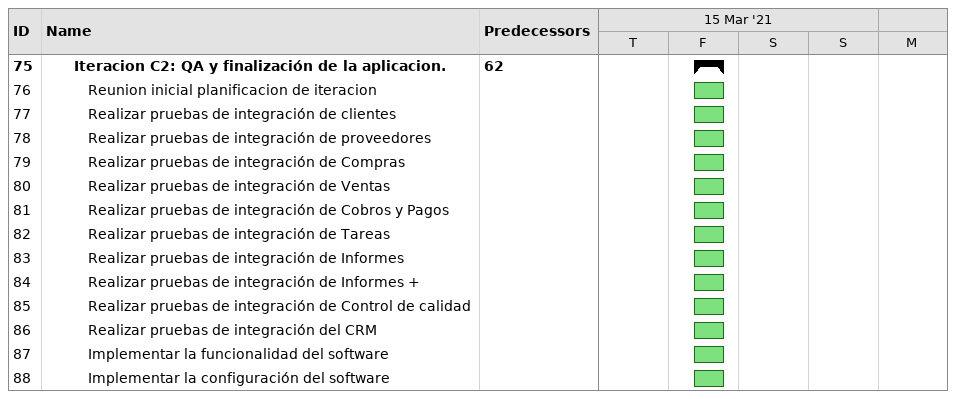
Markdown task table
| ID | Level | Task | Start | Finish | Predecessors |
|---|---|---|---|---|---|
| 75 | 3 | **Iteracion C2: QA y finalización de la aplicacion.** | 2021-03-19 | 2021-03-19 | 62 |
| 76 | 4 | Reunion inicial planificacion de iteracion | 2021-03-19 | 2021-03-19 |  |
| 77 | 4 | Realizar pruebas de integración de clientes | 2021-03-19 | 2021-03-19 |  |
| 78 | 4 | Realizar pruebas de integración de proveedores | 2021-03-19 | 2021-03-19 |  |
| 79 | 4 | Realizar pruebas de integración de Compras | 2021-03-19 | 2021-03-19 |  |
| 80 | 4 | Realizar pruebas de integración de Ventas | 2021-03-19 | 2021-03-19 |  |
| 81 | 4 | Realizar pruebas de integración de Cobros y Pagos | 2021-03-19 | 2021-03-19 |  |
| 82 | 4 | Realizar pruebas de integración de Tareas | 2021-03-19 | 2021-03-19 |  |
| 83 | 4 | Realizar pruebas de integración de Informes | 2021-03-19 | 2021-03-19 |  |
| 84 | 4 | Realizar pruebas de integración de Informes + | 2021-03-19 | 2021-03-19 |  |
| 85 | 4 | Realizar pruebas de integración de Control de calidad | 2021-03-19 | 2021-03-19 |  |
| 86 | 4 | Realizar pruebas de integración del CRM | 2021-03-19 | 2021-03-19 |  |
| 87 | 4 | Implementar la funcionalidad del software | 2021-03-19 | 2021-03-19 |  |
| 88 | 4 | Implementar la configuración del software | 2021-03-19 | 2021-03-19 |  |
